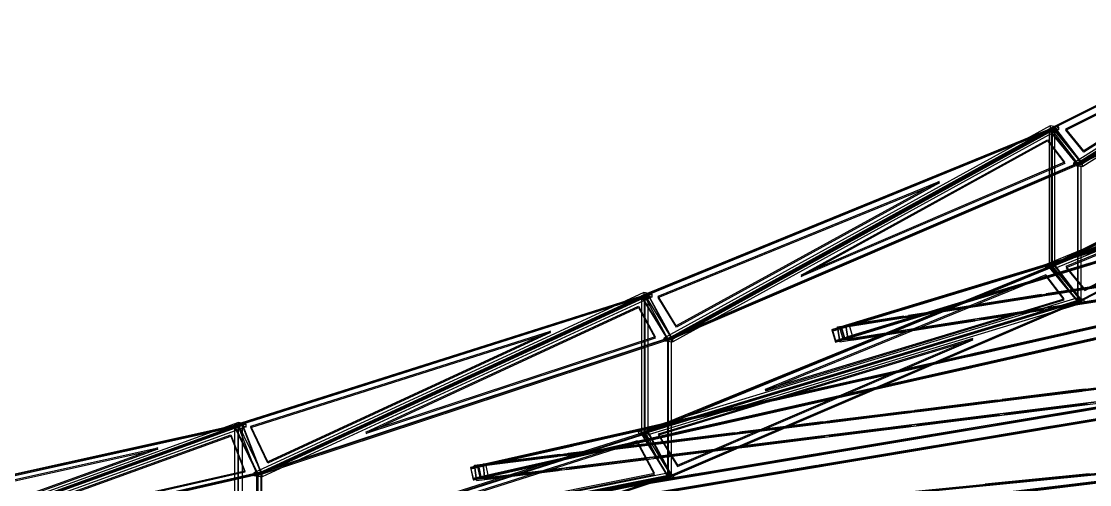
# Model space of a CAD drawing. Header units: millimetres. Extents: x -52000 to 48850, y -48850 to 51750.
# Drawn here: x 11668 to 24157, y 27594 to 33011 of the extents above; entities that cross this region are included whole.
import ezdxf

# ---------------------------------------------------------------- set-up
doc = ezdxf.new("R2010")
doc.units = ezdxf.units.MM
doc.layers.add('D-STR-STRC', color=7, linetype='Continuous', lineweight=25)

msp = doc.modelspace()

# ---------------------------------------------------------------- linework, layer by layer
at = {"layer": 'D-STR-STRC'}
for points in [[(28504.9, 34168), (23684.6, 31752.3)], [(28510.9, 34162.7), (23689.2, 31746.6)], [(28451.8, 34180.6), (23969.8, 31354.7)], [(28454.2, 34150.2), (23972.2, 31324.3)], [(28556.8, 34170.6), (24074.9, 31344.7)], [(28559.2, 34140.2), (24077.2, 31314.3)], [(28837.3, 33874.6), (24018.2, 31347.8)], [(28843.3, 33869.3), (24022.9, 31342.1)], [(32928.3, 32987.7), (21249.6, 29437.8)], [(32935.9, 32990), (21257.2, 29440.1)], [(32822.4, 32955.5), (21143.7, 29405.6)], [(32830, 32957.8), (21151.2, 29407.9)], [(32866, 32812), (21187.3, 29262)], [(32873.6, 32814.3), (21194.8, 29264.3)], [(32972, 32844.2), (21293.2, 29294.2)], [(32979.5, 32846.5), (21300.8, 29296.5)], [(28504.9, 32548), (23684.6, 30132.3)], [(28510.9, 32542.7), (23689.2, 30126.6)], [(28797, 32281.2), (23638.3, 30164.1)], [(28799.3, 32250.8), (23640.7, 30133.7)], [(28886, 32263.1), (23727.3, 30146)], [(28888.4, 32232.7), (23729.7, 30115.6)], [(28837.3, 32254.6), (24018.2, 29727.8)], [(28843.3, 32249.3), (24022.9, 29722.1)], [(23746.2, 31774.7), (18919.7, 29802.8)], [(23750.5, 31769.1), (18923.3, 29797)], [(23694.8, 31788.9), (19180.7, 29307.3)], [(23696.8, 31758.5), (19182.7, 29276.9)], [(23796.6, 31775.7), (19282.5, 29294.1)], [(23798.6, 31745.2), (19284.5, 29263.7)], [(23718.7, 31768.5), (23684.7, 31751.4)], [(23746.3, 31773.8), (23707.7, 31758.1)], [(24054.3, 31370.1), (19228.5, 29299)], [(24058.6, 31364.5), (19232.1, 29293.1)], [(24058.4, 31363.9), (24019.8, 31347.3)], [(24056.7, 31359.3), (24022.7, 31341.5)], [(30812.4, 30934.8), (16919, 27795.1)], [(30818.1, 30936.1), (16924.6, 27796.4)], [(30891.4, 30952.7), (16997.9, 27812.9)], [(30897, 30954), (17003.5, 27814.2)], [(21208.2, 29440), (30857.2, 30960.1)], [(30845.5, 30788.5), (16952, 27648.8)], [(30851.1, 30789.8), (16957.7, 27650.1)], [(30924.4, 30806.4), (17031, 27666.6)], [(30930.1, 30807.6), (17036.6, 27667.9)], [(21236.2, 29262.1), (30885.2, 30782.3)], [(23746.2, 30154.7), (18919.7, 28182.8)], [(23750.5, 30149.1), (18923.3, 28177)], [(23718.8, 30150), (23684.8, 30132.9)], [(23746.4, 30155.3), (23707.8, 30139.5)], [(18993.8, 29823.1), (14160.1, 28287.8)], [(18996.9, 29817.4), (14162.9, 28282)], [(18944.9, 29839), (14386, 27732.7)], [(18946.4, 29808.5), (14387.6, 27702.2)], [(19042, 29822.5), (14483.1, 27716.2)], [(19043.6, 29792), (14484.7, 27685.8)], [(24019.5, 29779.3), (18880.6, 28217.6)], [(24021.4, 29748.9), (18882.6, 28187.2)], [(18958.5, 29817.8), (18919.8, 29802)], [(18993.9, 29822.3), (18949.9, 29808.4)], [(24094.8, 29755.4), (18955.9, 28193.7)], [(24096.7, 29724.9), (18957.9, 28163.2)], [(24054.3, 29750.1), (19228.5, 27679)], [(24058.6, 29744.5), (19232.1, 27673.1)], [(24058.5, 29745.3), (24019.9, 29728.8)], [(24056.8, 29740.8), (24022.8, 29722.9)], [(16966.7, 27820.8), (29250.5, 29350.9)], [(21231.5, 29432.3), (21143.7, 29405.6)], [(21208.2, 29440), (21307, 29455.5)], [(21345, 29466.8), (21257.2, 29440.1)], [(29220.3, 29330.7), (12692, 26569.9)], [(29224.1, 29331.4), (12695.9, 26570.5)], [(29274.3, 29339.8), (12746.1, 26578.9)], [(29278.2, 29340.4), (12749.9, 26579.6)], [(19265.6, 29319.2), (14432.1, 27722.7)], [(19268.7, 29313.4), (14434.9, 27716.9)], [(19268.5, 29312.9), (19224.5, 29298.3)], [(19270.6, 29309.1), (19232, 29292.6)], [(21275.2, 29288.8), (21187.3, 29262)], [(21236.2, 29262.1), (21335, 29277.7)], [(21388.7, 29323.3), (21300.8, 29296.5)], [(29245, 29182.8), (12716.7, 26421.9)], [(29248.9, 29183.4), (12720.6, 26422.6)], [(29299, 29191.8), (12770.8, 26431)], [(29302.9, 29192.5), (12774.6, 26431.6)], [(16988.9, 27642.2), (29272.7, 29172.3)], [(14249.9, 28304.8), (9408, 27233.3)], [(14252.1, 28299.1), (9410.1, 27227.7)], [(14204.6, 28322.4), (9583.7, 26650.2)], [(14205.8, 28291.8), (9584.8, 26619.6)], [(14294.5, 28302.6), (9673.6, 26630.5)], [(14295.7, 28272), (9674.8, 26599.8)], [(14204.2, 28301.1), (14160.2, 28287.1)], [(14250, 28304.1), (14199.8, 28293)], [(18993.8, 28203.1), (14160.1, 26667.8)], [(18996.9, 28197.4), (14162.9, 26662)], [(18958.5, 28199.2), (18919.9, 28183.4)], [(18993.9, 28203.7), (18949.9, 28189.7)], [(27982.7, 28081.9), (8461.9, 25725)], [(27985.1, 28082.2), (8464.3, 25725.3)], [(28016.2, 28086), (8495.5, 25729)], [(28018.6, 28086.3), (8497.9, 25729.3)], [(12724.5, 26590.3), (28000.8, 28099.2)], [(14468.5, 27739.6), (9626.9, 26638.3)], [(14470.8, 27733.9), (9628.9, 26632.7)], [(19240.2, 27731), (14131.6, 26705.4)], [(14470.7, 27733.4), (14420.5, 27722)], [(14478.9, 27730.9), (14434.8, 27716.4)], [(17012.3, 27816.2), (16919, 27795.1)], [(16966.7, 27820.8), (17065.9, 27833.2)], [(17096.9, 27835.3), (17003.5, 27814.2)], [(19241.8, 27700.5), (14133.2, 26674.9)], [(19294.8, 27701.6), (14186.2, 26676)], [(19296.4, 27671.1), (14187.7, 26645.5)], [(19265.6, 27699.2), (14432.1, 26102.7)], [(19268.7, 27693.4), (14434.9, 26096.9)], [(17045.4, 27669.9), (16952, 27648.8)], [(16988.9, 27642.2), (17088.1, 27654.6)], [(17130, 27689), (17036.6, 27667.9)], [(19268.6, 27694.2), (19224.5, 27679.6)], [(19270.6, 27690.5), (19232, 27673.9)]]:
    msp.add_lwpolyline(points, dxfattribs=at)
for points in [[(28504.9, 34168), (24022.9, 31342.1), (23684.6, 31752.3)], [(28506, 34152.8), (24024, 31326.9), (23685.7, 31737.1)], [(28504.9, 34168), (28843.3, 33869.3), (24022.9, 31342.1)], [(28506.2, 34152.8), (28844.5, 33854.1), (24024.2, 31326.9)], [(26870.3, 33253), (24088.3, 31498.9), (23878.2, 31753.5)], [(26871.4, 33237.8), (24089.4, 31483.7), (23879.3, 31738.3)], [(32935.9, 32990), (32822.4, 32955.5), (21143.7, 29405.6), (21257.2, 29440.1)], [(32940.6, 32974.7), (32827.1, 32940.2), (21148.3, 29390.2), (21261.8, 29424.8)], [(32974.9, 32861.8), (32861.4, 32827.3), (21182.6, 29277.3), (21296.1, 29311.9)], [(32979.5, 32846.5), (32866, 32812), (21187.3, 29262), (21300.8, 29296.5)], [(28842, 32264.5), (28503.6, 32563.2), (23683.3, 30147.5)], [(28843.3, 32249.3), (28504.9, 32548), (23684.6, 30132.3)], [(28842.1, 32264.5), (23683.4, 30147.5), (24021.8, 29737.3)], [(28843.3, 32249.3), (23684.6, 30132.3), (24022.9, 29722.1)], [(23746.2, 31774.7), (19232.1, 29293.1), (18919.7, 29802.8)], [(23747.1, 31759.5), (19233, 29277.9), (18920.6, 29787.6)], [(23746.2, 31774.7), (24058.6, 31364.5), (19232.1, 29293.1)], [(23747.3, 31759.4), (24059.7, 31349.3), (19233.2, 29277.9)], [(23689.2, 30126.6), (23689.2, 31746.6), (23684.6, 31752.3), (23684.6, 30132.3)], [(23684.7, 31751.4), (23684.8, 30132.9), (24022.8, 29722.9), (24022.7, 31341.5)], [(23696.8, 31758.5), (23798.6, 31745.2), (23796.6, 31775.7), (23694.8, 31788.9)], [(23707.7, 31758.1), (23707.8, 30139.5), (24019.9, 29728.8), (24019.8, 31347.3)], [(23718.7, 31768.5), (23718.8, 30150), (24056.8, 29740.8), (24056.7, 31359.3)], [(23750.5, 30149.1), (23750.5, 31769.1), (23746.2, 31774.7), (23746.2, 30154.7)], [(23746.3, 31773.8), (23746.4, 30155.3), (24058.5, 29745.3), (24058.4, 31363.9)], [(23665.2, 31627.8), (23864.6, 31366), (20784.4, 30044.1)], [(23666.3, 31612.5), (23865.7, 31350.8), (20785.4, 30028.8)], [(27244.6, 31526), (23880.1, 30145.3), (24100.8, 29877.8)], [(27245.8, 31510.8), (23881.3, 30130.1), (24101.9, 29862.6)], [(23972.2, 31324.3), (24077.2, 31314.3), (24074.9, 31344.7), (23969.8, 31354.7)], [(24054.3, 31370.1), (24054.3, 29750.1), (24058.6, 29744.5), (24058.6, 31364.5)], [(24018.2, 31347.8), (24018.2, 29727.8), (24022.9, 29722.1), (24022.9, 31342.1)], [(22400, 31139.9), (19324.8, 29449.4), (19112, 29796.6)], [(22400.8, 31124.7), (19325.7, 29434.2), (19112.9, 29781.4)], [(30897, 30954), (30812.4, 30934.8), (16919, 27795.1), (17003.5, 27814.2)], [(30900.5, 30938.3), (30816, 30919.2), (16922.5, 27779.5), (17007.1, 27798.6)], [(21210.7, 29424.1), (21210.7, 29424.1), (30859.7, 30944.3), (30859.7, 30944.3)], [(30926.5, 30823.2), (30842, 30804.1), (16948.5, 27664.4), (17033.1, 27683.5)], [(30930.1, 30807.6), (30845.5, 30788.5), (16952, 27648.8), (17036.6, 27667.9)], [(21233.7, 29278), (21233.7, 29278), (30882.8, 30798.1), (30882.8, 30798.1)], [(25081.8, 30602.6), (24185.9, 30330.3), (24115.1, 30308.8)], [(25098.3, 30607.6), (25027.5, 30586.1), (24131.6, 30313.8)], [(25086.4, 30587.3), (24190.5, 30315), (24119.8, 30293.5)], [(25102.9, 30592.3), (25032.2, 30570.8), (24136.3, 30298.5)], [(25120.8, 30474.4), (24224.9, 30202.1), (24154.1, 30180.6)], [(24108.6, 30306.8), (23212.7, 30034.5), (23141.9, 30013)], [(24113.2, 30291.5), (23217.3, 30019.2), (23146.6, 29997.6)], [(24125.1, 30311.8), (24054.3, 30290.3), (23158.4, 30018)], [(24129.7, 30296.5), (24059, 30275), (23163.1, 30002.7)], [(24057.6, 29759.8), (23745.2, 30169.9), (18918.7, 28198.1)], [(24058.6, 29744.5), (23746.2, 30154.7), (18919.7, 28182.8)], [(24147.5, 30178.6), (23251.6, 29906.3), (23180.9, 29884.7)], [(24152.2, 30163.3), (23256.3, 29890.9), (23185.5, 29869.4)], [(24164, 30183.6), (24093.3, 30162.1), (23197.4, 29889.8)], [(24168.7, 30168.3), (24097.9, 30146.8), (23202, 29874.5)], [(23727.3, 30146), (23638.3, 30164.1), (23640.7, 30133.7), (23729.7, 30115.6)], [(23858.5, 29768.4), (23646.1, 30047.2), (20365.6, 28706.9)], [(23859.5, 29753.2), (23647.2, 30031.9), (20366.6, 28691.7)], [(23135.3, 30011), (22239.4, 29738.6), (22168.7, 29717.1)], [(23140, 29995.6), (22244.1, 29723.3), (22173.3, 29701.8)], [(23151.8, 30016), (23081.1, 29994.5), (22185.2, 29722.1)], [(23156.5, 30000.7), (23085.7, 29979.2), (22189.8, 29706.8)], [(23174.3, 29882.7), (22278.4, 29610.4), (22207.6, 29588.9)], [(23178.9, 29867.4), (22283.1, 29595.1), (22212.3, 29573.6)], [(23190.8, 29887.8), (23120.1, 29866.3), (22224.2, 29593.9)], [(23195.5, 29872.5), (23124.7, 29850.9), (22228.8, 29578.6)], [(23647.6, 29824.3), (23647.6, 29824.3), (24355.9, 29935.9)], [(23650.1, 29808.5), (23650.1, 29808.5), (24358.4, 29920.1)], [(23689.1, 29830.8), (24397.4, 29942.4), (24397.4, 29942.4)], [(23691.6, 29815), (24399.9, 29926.6), (24399.9, 29926.6)], [(18993.8, 29823.1), (14434.9, 27716.9), (14160.1, 28287.8)], [(18994.6, 29807.9), (14435.7, 27701.6), (14160.9, 28272.6)], [(18993.8, 29823.1), (19268.7, 29313.4), (14434.9, 27716.9)], [(18994.6, 29807.9), (19269.5, 29298.2), (14435.7, 27701.6)], [(24057.7, 29759.7), (18918.8, 28198), (19231.2, 27688.3)], [(18923.3, 28177), (18923.3, 29797), (18919.7, 29802.8), (18919.7, 28182.8)], [(24058.6, 29744.5), (18919.7, 28182.8), (19232.1, 27673.1)], [(18919.8, 29802), (18919.9, 28183.4), (19232, 27673.9), (19232, 29292.6)], [(18946.4, 29808.5), (19043.6, 29792), (19042, 29822.5), (18944.9, 29839)], [(18949.9, 29808.4), (18949.9, 28189.7), (19224.5, 27679.6), (19224.5, 29298.3)], [(18958.5, 29817.8), (18958.5, 28199.2), (19270.6, 27690.5), (19270.6, 29309.1)], [(18996.9, 28197.4), (18996.9, 29817.4), (18993.8, 29823.1), (18993.8, 28203.1)], [(18993.9, 29822.3), (18993.9, 28203.7), (19268.6, 27694.2), (19268.5, 29312.9)], [(22843.6, 29697.6), (22843.6, 29697.6), (23551.8, 29809.2)], [(22846, 29681.8), (22846, 29681.8), (23554.3, 29793.4)], [(22885, 29704.1), (23593.3, 29815.7), (23593.3, 29815.7)], [(22887.5, 29688.3), (23595.8, 29799.9), (23595.8, 29799.9)], [(23673.2, 29662.3), (23673.2, 29662.3), (24381.4, 29773.9)], [(23675.6, 29646.5), (23675.6, 29646.5), (24383.9, 29758.1)], [(23714.6, 29668.8), (24422.9, 29780.4), (24422.9, 29780.4)], [(23717.1, 29653), (24425.4, 29764.6), (24425.4, 29764.6)], [(24094.8, 29755.4), (24019.5, 29779.3), (24021.4, 29748.9), (24096.7, 29724.9)], [(18884.1, 29680.4), (19076.3, 29324), (15696.9, 28207.9)], [(18884.9, 29665.2), (19077.1, 29308.8), (15697.7, 28192.6)], [(22162.1, 29715.1), (21329.9, 29462.2), (21259.2, 29440.7)], [(22166.7, 29699.8), (21334.6, 29446.9), (21263.8, 29425.4)], [(22178.6, 29720.1), (22107.9, 29698.6), (21275.7, 29445.7)], [(22183.3, 29704.8), (22112.5, 29683.3), (21280.3, 29430.4)], [(22039.5, 29570.9), (22039.5, 29570.9), (22747.7, 29682.5)], [(22042, 29555.1), (22042, 29555.1), (22750.2, 29666.7)], [(22081, 29577.5), (22789.2, 29689), (22789.2, 29689)], [(22083.4, 29561.6), (22791.7, 29673.2), (22791.7, 29673.2)], [(22869.1, 29535.6), (22869.1, 29535.6), (23577.3, 29647.2)], [(22871.6, 29519.8), (22871.6, 29519.8), (23579.8, 29631.4)], [(22910.6, 29542.1), (23618.8, 29653.7), (23618.8, 29653.7)], [(22913.1, 29526.3), (23621.3, 29637.9), (23621.3, 29637.9)], [(25040.3, 29630.4), (23964.7, 29387.3), (23912, 29375.4)], [(25043.8, 29614.8), (23968.2, 29371.7), (23915.5, 29359.8)], [(25061.8, 29635.3), (25009.1, 29623.4), (23933.5, 29380.3)], [(25065.3, 29619.7), (25012.6, 29607.8), (23937, 29364.7)], [(22201.1, 29586.9), (21368.9, 29334), (21298.1, 29312.5)], [(22205.7, 29571.6), (21373.5, 29318.7), (21302.8, 29297.1)], [(21307, 29455.5), (21307, 29455.5), (21943.6, 29555.8)], [(21309.5, 29439.7), (21309.5, 29439.7), (21946.1, 29540)], [(22217.6, 29591.9), (22146.8, 29570.4), (21314.6, 29317.5)], [(22222.2, 29576.6), (22151.5, 29555.1), (21319.3, 29302.2)], [(21348.5, 29462.1), (21985.1, 29562.4), (21985.1, 29562.4)], [(21351, 29446.2), (21987.6, 29546.6), (21987.6, 29546.6)], [(22065, 29408.9), (22065, 29408.9), (22773.3, 29520.5)], [(22067.5, 29393.1), (22067.5, 29393.1), (22775.7, 29504.7)], [(22106.5, 29415.5), (22814.7, 29527), (22814.7, 29527)], [(22109, 29399.6), (22817.2, 29511.2), (22817.2, 29511.2)], [(25069.8, 29499.7), (23994.2, 29256.6), (23941.5, 29244.7)], [(25073.3, 29484.1), (23997.7, 29241), (23945, 29229.1)], [(25091.3, 29504.6), (25038.6, 29492.7), (23963, 29249.6)], [(25094.9, 29489), (25042.1, 29477.1), (23966.5, 29234)], [(17854.3, 29388.6), (14550.6, 27862.3), (14351.4, 28276.1)], [(17855.1, 29373.4), (14551.4, 27847), (14352.2, 28260.8)], [(21300.8, 29296.5), (21257.2, 29440.1), (21143.7, 29405.6), (21187.3, 29262)], [(21194.8, 29264.3), (21151.2, 29407.9), (21143.7, 29405.6), (21187.3, 29262)], [(21208.2, 29440), (21236.2, 29262.1), (21236.2, 29262.1), (21208.2, 29440)], [(21388.7, 29323.3), (21345, 29466.8), (21231.5, 29432.3), (21275.2, 29288.8)], [(21300.8, 29296.5), (21257.2, 29440.1), (21249.6, 29437.8), (21293.2, 29294.2)], [(21307, 29455.5), (21335, 29277.7), (21335, 29277.7), (21307, 29455.5)], [(21332.5, 29293.5), (21332.5, 29293.5), (21969.2, 29393.8)], [(21335, 29277.7), (21335, 29277.7), (21971.7, 29378)], [(21374, 29300.1), (22010.7, 29400.4), (22010.7, 29400.4)], [(21376.5, 29284.2), (22013.1, 29384.5), (22013.1, 29384.5)], [(23882.5, 29368.8), (22806.9, 29125.7), (22754.2, 29113.8)], [(23886, 29353.2), (22810.4, 29110.1), (22757.7, 29098.2)], [(23904, 29373.6), (23851.3, 29361.7), (22775.7, 29118.6)], [(23907.5, 29358), (23854.8, 29346.1), (22779.2, 29103)], [(29278.2, 29340.4), (29220.3, 29330.7), (12692, 26569.9), (12749.9, 26579.6)], [(29280.8, 29324.6), (29222.9, 29315), (12694.7, 26554.1), (12752.6, 26563.8)], [(16968.6, 27804.9), (16968.6, 27804.9), (29252.4, 29335), (29252.4, 29335)], [(22791.3, 29303.5), (19114.8, 28186.2), (19338.3, 27821.6)], [(22792.2, 29288.3), (19115.7, 28171), (19339.2, 27806.4)], [(19182.7, 29276.9), (19284.5, 29263.7), (19282.5, 29294.1), (19180.7, 29307.3)], [(19228.5, 29299), (19228.5, 27679), (19232.1, 27673.1), (19232.1, 29293.1)], [(19265.6, 29319.2), (19265.6, 27699.2), (19268.7, 27693.4), (19268.7, 29313.4)], [(23912, 29238.1), (22836.4, 28995), (22783.7, 28983.1)], [(23933.5, 29242.9), (23880.8, 29231), (22805.2, 28987.9)], [(23937.1, 29227.3), (23884.4, 29215.4), (22808.7, 28972.3)], [(29300.3, 29208.2), (29242.4, 29198.6), (12714.1, 26437.7), (12772, 26447.4)], [(29302.9, 29192.5), (29245, 29182.8), (12716.7, 26421.9), (12774.6, 26431.6)], [(16986.9, 27658.1), (16986.9, 27658.1), (29270.7, 29188.2), (29270.7, 29188.2)], [(22724.7, 29107.1), (21649.1, 28864.1), (21596.4, 28852.1)], [(22746.2, 29112), (22693.5, 29100.1), (21617.9, 28857)], [(23915.6, 29222.5), (22839.9, 28979.4), (22787.2, 28967.5)], [(22728.2, 29091.5), (21652.6, 28848.4), (21599.9, 28836.5)], [(22749.7, 29096.4), (22697, 29084.5), (21621.4, 28841.4)], [(22754.2, 28976.4), (21678.6, 28733.3), (21625.9, 28721.4)], [(22775.8, 28981.3), (22723, 28969.4), (21647.4, 28726.3)], [(22757.8, 28960.8), (21682.2, 28717.7), (21629.4, 28705.8)], [(22779.3, 28965.7), (22726.6, 28953.8), (21650.9, 28710.7)], [(21566.9, 28845.5), (20491.3, 28602.4), (20438.6, 28590.5)], [(21570.4, 28829.9), (20494.8, 28586.8), (20442.1, 28574.9)], [(21588.4, 28850.3), (21535.7, 28838.4), (20460.1, 28595.4)], [(21592, 28834.7), (21539.2, 28822.8), (20463.6, 28579.8)], [(21596.5, 28714.8), (20520.8, 28471.7), (20468.1, 28459.8)], [(21600, 28699.2), (20524.4, 28456.1), (20471.6, 28444.2)], [(21618, 28719.6), (21565.2, 28707.7), (20489.6, 28464.7)], [(21621.5, 28704), (21568.8, 28692.1), (20493.2, 28449)], [(23135.9, 28589.3), (23135.9, 28589.3), (24063.2, 28704.8)], [(23137.8, 28573.4), (23137.8, 28573.4), (24065.2, 28688.9)], [(23177.5, 28594.5), (24104.9, 28710), (24104.9, 28710)], [(23179.5, 28578.6), (24106.9, 28694.1), (24106.9, 28694.1)], [(25079.9, 28639.1), (23787.7, 28423.3), (23751.6, 28417.2)], [(25082.5, 28623.3), (23790.3, 28407.5), (23754.2, 28401.5)], [(25105.4, 28643.4), (25069.3, 28637.4), (23777.1, 28421.5)], [(25108.1, 28627.6), (25072, 28621.6), (23779.7, 28405.7)], [(20409.1, 28583.8), (19333.5, 28340.8), (19280.8, 28328.9)], [(20412.7, 28568.2), (19337, 28325.2), (19284.3, 28313.2)], [(20430.6, 28588.7), (20377.9, 28576.8), (19302.3, 28333.7)], [(20434.2, 28573.1), (20381.5, 28561.2), (19305.8, 28318.1)], [(22112.2, 28461.8), (22112.2, 28461.8), (23039.6, 28577.3)], [(22114.2, 28445.9), (22114.2, 28445.9), (23041.6, 28561.4)], [(22153.9, 28466.9), (23081.3, 28582.5), (23081.3, 28582.5)], [(22155.9, 28451.1), (23083.2, 28566.6), (23083.2, 28566.6)], [(23156.1, 28426.5), (23156.1, 28426.5), (24083.5, 28542)], [(23158.1, 28410.6), (23158.1, 28410.6), (24085.5, 28526.2)], [(23197.8, 28431.7), (24125.2, 28547.2), (24125.2, 28547.2)], [(23199.8, 28415.8), (24127.2, 28531.4), (24127.2, 28531.4)], [(25102, 28507), (23809.7, 28291.1), (23773.6, 28285.1)], [(25104.6, 28491.2), (23812.4, 28275.3), (23776.3, 28269.3)], [(25127.5, 28511.2), (25091.4, 28505.2), (23799.2, 28289.3)], [(25130.2, 28495.4), (25094.1, 28489.4), (23801.8, 28273.6)], [(20438.7, 28453.1), (19363, 28210.1), (19310.3, 28198.1)], [(20442.2, 28437.5), (19366.6, 28194.5), (19313.9, 28182.5)], [(20460.2, 28458), (20407.5, 28446.1), (19331.8, 28203)], [(20463.7, 28442.4), (20411, 28430.5), (19335.4, 28187.4)], [(21088.5, 28334.2), (21088.5, 28334.2), (22015.9, 28449.8)], [(21090.5, 28318.4), (21090.5, 28318.4), (22017.9, 28433.9)], [(21130.2, 28339.4), (22057.6, 28455), (22057.6, 28455)], [(21132.2, 28323.6), (22059.6, 28439.1), (22059.6, 28439.1)], [(22132.5, 28299), (22132.5, 28299), (23059.9, 28414.5)], [(22134.4, 28283.1), (22134.4, 28283.1), (23061.8, 28398.7)], [(22174.1, 28304.2), (23101.5, 28419.7), (23101.5, 28419.7)], [(22176.1, 28288.3), (23103.5, 28403.8), (23103.5, 28403.8)], [(23702.5, 28409.1), (22410.3, 28193.2), (22374.2, 28187.2)], [(23705.2, 28393.3), (22412.9, 28177.4), (22376.8, 28171.4)], [(23728.1, 28413.3), (23692, 28407.3), (22399.7, 28191.4)], [(23730.7, 28397.5), (23694.6, 28391.5), (22402.4, 28175.7)], [(14249.9, 28304.8), (9628.9, 26632.7), (9408, 27233.3)], [(14250.5, 28289.5), (9629.6, 26617.4), (9408.7, 27218)], [(14249.9, 28304.8), (14470.8, 27733.9), (9628.9, 26632.7)], [(14250.4, 28289.5), (14471.3, 27718.6), (9629.5, 26617.4)], [(14162.9, 26662), (14162.9, 28282), (14160.1, 28287.8), (14160.1, 26667.8)], [(14160.2, 28287.1), (14160.2, 26668.3), (14434.8, 26097.6), (14434.8, 27716.4)], [(14199.8, 28293), (14199.9, 26674.2), (14420.6, 26103.2), (14420.5, 27722)], [(14204.2, 28301.1), (14204.3, 26682.3), (14478.9, 26112.2), (14478.9, 27730.9)], [(14205.8, 28291.8), (14295.7, 28272), (14294.5, 28302.6), (14204.6, 28322.4)], [(14252.1, 26679.1), (14252.1, 28299.1), (14249.9, 28304.8), (14249.9, 26684.8)], [(14250, 28304.1), (14250, 26685.3), (14470.7, 26114.6), (14470.7, 27733.4)], [(19251.3, 28322.2), (18175.7, 28079.1), (18123, 28067.2)], [(19254.9, 28306.6), (18179.2, 28063.5), (18126.5, 28051.6)], [(19272.8, 28327.1), (19220.1, 28315.1), (18144.5, 28072.1)], [(19276.4, 28311.4), (19223.7, 28299.5), (18148, 28056.5)], [(20064.9, 28206.7), (20064.9, 28206.7), (20992.3, 28322.3)], [(20066.9, 28190.9), (20066.9, 28190.9), (20994.3, 28306.4)], [(20106.6, 28211.9), (21034, 28327.4), (21034, 28327.4)], [(20108.6, 28196.1), (21035.9, 28311.6), (21035.9, 28311.6)], [(21108.8, 28171.5), (21108.8, 28171.5), (22036.2, 28287)], [(21110.8, 28155.6), (21110.8, 28155.6), (22038.2, 28271.1)], [(21150.5, 28176.7), (22077.9, 28292.2), (22077.9, 28292.2)], [(21152.5, 28160.8), (22079.9, 28276.3), (22079.9, 28276.3)], [(23724.6, 28276.9), (22432.4, 28061), (22396.3, 28055)], [(23727.2, 28261.1), (22435, 28045.3), (22398.9, 28039.2)], [(23750.2, 28281.2), (23714.1, 28275.1), (22421.8, 28059.3)], [(23752.8, 28265.4), (23716.7, 28259.3), (22424.5, 28043.5)], [(14116, 28177.3), (14279.9, 27753.5), (10686.4, 26936.2)], [(14116.5, 28162), (14280.4, 27738.2), (10687, 26920.9)], [(19267.9, 27708.7), (18993, 28218.4), (14159.3, 26683.1)], [(19268.7, 27693.4), (18993.8, 28203.1), (14160.1, 26667.8)], [(19070, 27729.5), (18867.1, 28105.8), (15299.3, 26972.5)], [(19280.9, 28191.5), (18205.3, 27948.4), (18152.5, 27936.5)], [(19284.4, 28175.9), (18208.8, 27932.8), (18156.1, 27920.9)], [(19302.4, 28196.4), (19249.7, 28184.4), (18174.1, 27941.4)], [(19305.9, 28180.7), (19253.2, 28168.8), (18177.6, 27925.8)], [(18955.9, 28193.7), (18880.6, 28217.6), (18882.6, 28187.2), (18957.9, 28163.2)], [(19041.2, 28079.2), (19041.2, 28079.2), (19968.6, 28194.8)], [(19043.2, 28063.4), (19043.2, 28063.4), (19970.6, 28178.9)], [(19082.9, 28084.4), (20010.3, 28199.9), (20010.3, 28199.9)], [(19084.9, 28068.5), (20012.3, 28184.1), (20012.3, 28184.1)], [(20085.2, 28044), (20085.2, 28044), (21012.6, 28159.5)], [(20087.1, 28028.1), (20087.1, 28028.1), (21014.5, 28143.6)], [(20126.8, 28049.2), (21054.2, 28164.7), (21054.2, 28164.7)], [(20128.8, 28033.3), (21056.2, 28148.8), (21056.2, 28148.8)], [(22325.2, 28179), (21032.9, 27963.1), (20996.8, 27957.1)], [(22327.8, 28163.2), (21035.6, 27947.4), (20999.5, 27941.3)], [(22350.7, 28183.3), (22314.6, 28177.2), (21022.4, 27961.4)], [(22353.4, 28167.5), (22317.3, 28161.4), (21025, 27945.6)], [(28018.6, 28086.3), (27982.7, 28081.9), (8461.9, 25725), (8497.9, 25729.3)], [(28020.5, 28070.4), (27984.6, 28066.1), (8463.9, 25709.1), (8499.8, 25713.4)], [(13262.1, 28025.1), (9765.5, 26759.8), (9598.4, 27214.3)], [(13262.7, 28009.8), (9766.1, 26744.5), (9599, 27199)], [(12726.1, 26574.4), (12726.1, 26574.4), (28002.4, 28083.3), (28002.4, 28083.3)], [(19070.8, 27714.3), (18867.9, 28090.5), (15300.1, 26957.3)], [(18093.5, 28060.6), (17085.6, 27832.8), (17032.9, 27820.9)], [(18097.1, 28044.9), (17089.2, 27817.2), (17036.4, 27805.3)], [(18115.1, 28065.4), (18062.3, 28053.5), (17054.4, 27825.7)], [(18118.6, 28049.8), (18065.9, 28037.9), (17058, 27810.1)], [(18017.6, 27951.7), (18017.6, 27951.7), (18945, 28067.2)], [(18019.6, 27935.8), (18019.6, 27935.8), (18947, 28051.4)], [(18059.3, 27956.9), (18986.7, 28072.4), (18986.7, 28072.4)], [(18061.2, 27941), (18988.6, 28056.6), (18988.6, 28056.6)], [(19061.5, 27916.5), (19061.5, 27916.5), (19988.9, 28032)], [(19063.5, 27900.6), (19063.5, 27900.6), (19990.9, 28016.1)], [(19103.2, 27921.7), (20030.6, 28037.2), (20030.6, 28037.2)], [(19105.2, 27905.8), (20032.6, 28021.3), (20032.6, 28021.3)], [(22347.3, 28046.8), (21055, 27831), (21018.9, 27824.9)], [(22349.9, 28031), (21057.7, 27815.2), (21021.6, 27809.2)], [(22372.8, 28051.1), (22336.7, 28045.1), (21044.5, 27829.2)], [(22375.4, 28035.3), (22339.3, 28029.3), (21047.1, 27813.4)], [(18123.1, 27929.8), (17115.2, 27702.1), (17062.5, 27690.2)], [(17065.9, 27833.2), (17065.9, 27833.2), (17921.3, 27939.7)], [(18126.6, 27914.2), (17118.7, 27686.5), (17066, 27674.6)], [(17067.9, 27817.3), (17067.9, 27817.3), (17923.3, 27923.9)], [(18144.6, 27934.7), (18091.9, 27922.8), (17084, 27695)], [(18148.1, 27919.1), (18095.4, 27907.2), (17087.5, 27679.4)], [(17107.6, 27838.4), (17963, 27944.9), (17963, 27944.9)], [(17109.5, 27822.5), (17965, 27929.1), (17965, 27929.1)], [(18037.9, 27789), (18037.9, 27789), (18965.3, 27904.5)], [(18039.8, 27773.1), (18039.8, 27773.1), (18967.2, 27888.6)], [(18079.5, 27794.2), (19006.9, 27909.7), (19006.9, 27909.7)], [(18081.5, 27778.3), (19008.9, 27893.8), (19008.9, 27893.8)], [(20947.8, 27948.9), (19655.6, 27733.1), (19619.5, 27727)], [(20950.5, 27933.1), (19658.2, 27717.3), (19622.1, 27711.3)], [(20973.4, 27953.2), (20937.3, 27947.2), (19645, 27731.3)], [(20976, 27937.4), (20939.9, 27931.4), (19647.7, 27715.5)], [(14387.6, 27702.2), (14484.7, 27685.8), (14483.1, 27716.2), (14386, 27732.7)], [(14468.5, 27739.6), (14468.5, 26119.6), (14470.8, 26113.9), (14470.8, 27733.9)], [(17036.6, 27667.9), (17003.5, 27814.2), (16919, 27795.1), (16952, 27648.8)], [(16957.7, 27650.1), (16924.6, 27796.4), (16919, 27795.1), (16952, 27648.8)], [(16966.7, 27820.8), (16988.9, 27642.2), (16988.9, 27642.2), (16966.7, 27820.8)], [(17036.6, 27667.9), (17003.5, 27814.2), (16997.9, 27812.9), (17031, 27666.6)], [(17130, 27689), (17096.9, 27835.3), (17012.3, 27816.2), (17045.4, 27669.9)], [(17065.9, 27833.2), (17088.1, 27654.6), (17088.1, 27654.6), (17065.9, 27833.2)], [(17086.2, 27670.4), (17086.2, 27670.4), (17941.6, 27777)], [(17088.1, 27654.6), (17088.1, 27654.6), (17943.6, 27761.1)], [(17127.8, 27675.6), (17983.3, 27782.2), (17983.3, 27782.2)], [(17129.8, 27659.8), (17985.3, 27766.3), (17985.3, 27766.3)], [(19294.8, 27701.6), (19240.2, 27731), (19241.8, 27700.5), (19296.4, 27671.1)], [(20969.9, 27816.7), (19677.7, 27600.9), (19641.6, 27594.9)], [(20972.5, 27801), (19680.3, 27585.1), (19644.2, 27579.1)], [(20995.4, 27821), (20959.3, 27815), (19667.1, 27599.1)], [(20998.1, 27805.2), (20962, 27799.2), (19669.7, 27583.4)], [(19267.9, 27708.7), (14159.3, 26683.1), (14434.1, 26112.1)], [(19268.7, 27693.4), (14160.1, 26667.8), (14434.9, 26096.9)], [(14432.1, 27722.7), (14432.1, 26102.7), (14434.9, 26096.9), (14434.9, 27716.9)], [(19570.5, 27718.8), (18278.2, 27503), (18242.1, 27497)], [(19573.1, 27703.1), (18280.9, 27487.2), (18244.8, 27481.2)], [(19596, 27723.1), (19559.9, 27717.1), (18267.7, 27501.2)], [(19598.7, 27707.3), (19562.6, 27701.3), (18270.3, 27485.5)], [(22936.1, 27598.9), (22936.1, 27598.9), (24112.6, 27715.2)], [(22937.6, 27583), (22937.6, 27583), (24114.1, 27699.2)], [(22977.9, 27603.1), (24154.4, 27719.3), (24154.4, 27719.3)], [(22979.4, 27587.2), (24155.9, 27703.4), (24155.9, 27703.4)], [(24700.7, 27685.7), (23160.7, 27499.7), (23138.3, 27497)], [(24702.7, 27669.8), (23162.7, 27483.8), (23140.3, 27481.1)], [(24729.3, 27689.1), (24706.9, 27686.4), (23166.9, 27500.5)], [(24731.2, 27673.2), (24708.8, 27670.5), (23168.8, 27484.6)]]:
    msp.add_lwpolyline(points, close=True, dxfattribs=at)

doc.saveas('drawing.dxf')
